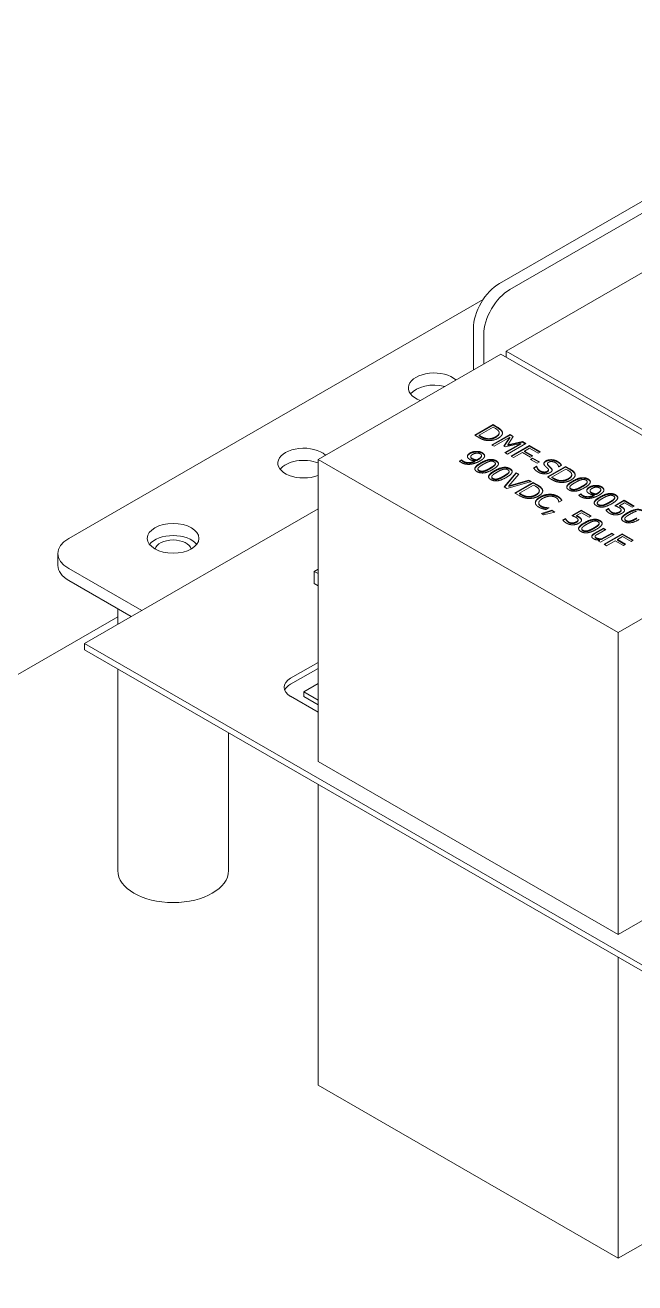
# Model space of a CAD drawing. Header units: millimetres. Extents: x 0 to 8410, y 0 to 5940.
# Drawn here: x 6662.8 to 6745.4, y 4891.5 to 5061.7 of the extents above; entities that cross this region are included whole.
import ezdxf

# ---------------------------------------------------------------- set-up
doc = ezdxf.new("R2010")
doc.units = ezdxf.units.MM
doc.header["$LTSCALE"] = 10
doc.layers.add('가시적인 것(ISO)', color=3, linetype='Continuous', lineweight=5, true_color=0x00ff00)
doc.layers.add('해치(ISO)', color=7, linetype='Continuous', lineweight=5)

msp = doc.modelspace()

# ---------------------------------------------------------------- hatches: boundary and pattern name
at = {"layer": '해치(ISO)'}
h = msp.add_hatch(dxfattribs=at)
h.set_pattern_fill('ANSI31', color=256, scale=254, angle=75, style=0)
h.set_pattern_definition([(119.99998, (0, 0), (-27.49631, -15.87499), [])])
edge = h.paths.add_edge_path()
edge.add_line((7404.27, 4779.83), (7404.27, 4781.46))
edge.add_line((7404.27, 4781.46), (7404.27, 4781.94))
edge.add_line((7404.27, 4781.94), (7404.27, 4785.7))
edge.add_line((7404.27, 4785.7), (7404.27, 4786.36))
edge.add_line((7404.27, 4786.36), (7404.27, 4792.16))
edge.add_line((7404.27, 4792.16), (7404.27, 4792.17))
edge.add_line((7404.27, 4792.17), (7404.27, 4792.3))
edge.add_line((7404.27, 4792.3), (7404.27, 4796.6))
edge.add_line((7404.27, 4796.6), (7404.27, 4801.48))
edge.add_line((7404.27, 4801.48), (7404.27, 4808.84))
edge.add_line((7404.27, 4808.84), (7404.27, 4812.54))
edge.add_line((7404.27, 4812.54), (7403.36, 4813.06))
edge.add_line((7403.36, 4813.06), (7401.61, 4814.07))
edge.add_line((7401.61, 4814.07), (7401.1, 4814.36))
edge.add_line((7401.1, 4814.36), (7399.49, 4815.29))
edge.add_line((7399.49, 4815.29), (7381.65, 4825.56))
edge.add_line((7381.65, 4825.56), (7377.4, 4828.01))
edge.add_line((7377.4, 4828.01), (7375.98, 4828.82))
edge.add_line((7375.98, 4828.82), (7375.98, 4827.19))
edge.add_ellipse((7378.1, 4825.97), major_axis=(1.5, -2.6), ratio=0.578093, start_angle=225.1108, end_angle=315.1108)
edge.add_line((7378.1, 4823.51), (7397.55, 4812.32))
edge.add_ellipse((7397.55, 4808.64), major_axis=(2.25, -3.9), ratio=0.578093, start_angle=45.1108, end_angle=135.1108, ccw=False)
edge.add_line((7400.73, 4806.81), (7400.73, 4784.32))
edge.add_ellipse((7402.85, 4783.1), major_axis=(1.5, -2.6), ratio=0.578093, start_angle=225.1108, end_angle=315.1108)
edge.add_line((7402.85, 4780.65), (7404.27, 4779.83))
edge = h.paths.add_edge_path()
edge.add_line((6488.28, 5307.32), (6489.69, 5306.5))
edge.add_ellipse((6489.69, 5308.95), major_axis=(1.5, -2.6), ratio=0.578093, start_angle=315.1108, end_angle=405.1108)
edge.add_line((6491.82, 5307.73), (6491.82, 5330.21))
edge.add_ellipse((6495, 5328.38), major_axis=(-2.25, 3.9), ratio=0.578093, start_angle=315.1108, end_angle=405.1108, ccw=False)
edge.add_line((6495, 5332.06), (6514.44, 5320.86))
edge.add_ellipse((6514.44, 5323.32), major_axis=(1.5, -2.6), ratio=0.578093, start_angle=315.1108, end_angle=405.1108)
edge.add_line((6516.56, 5322.09), (6516.56, 5323.73))
edge.add_line((6516.56, 5323.73), (6498.56, 5334.1))
edge.add_line((6498.56, 5334.1), (6498.55, 5334.1))
edge.add_line((6498.55, 5334.1), (6488.28, 5340.02))
edge.add_line((6488.28, 5340.02), (6488.28, 5307.32))

# ---------------------------------------------------------------- linework, layer by layer
at = {"layer": '가시적인 것(ISO)'}
for p, q in [((6818.95, 5079.65), (6727.03, 5026.71)), ((6818.95, 5078.02), (6728.44, 5025.9)), ((6752.66, 5031.81), (6727.91, 5017.56)), ((6724.8, 5024.52), (6668.69, 4992.21)), ((6723.49, 5020.59), (6723.49, 5015.01)), ((6724.91, 5019.77), (6724.91, 5015.83)), ((6727.91, 5017.56), (6768.57, 4994.14)), ((6727.91, 5016.74), (6727.91, 5017.56)), ((6727.2, 5017.15), (6702.45, 5002.9)), ((6767.86, 4993.74), (6727.2, 5017.15)), ((6723.67, 5006.17), (6726.15, 5007.6)), ((6723.74, 5006.13), (6726.15, 5007.51)), ((6726.19, 5007.24), (6724.28, 5006.15)), ((6726.15, 5007.6), (6726.71, 5007.27)), ((6726.15, 5007.6), (6726.15, 5007.51)), ((6726.15, 5007.51), (6726.71, 5007.19)), ((6726.44, 5007.1), (6726.19, 5007.24)), ((6724.24, 5005.84), (6723.67, 5006.17)), ((6724.28, 5006.15), (6724.28, 5006.06)), ((6724.28, 5006.15), (6724.53, 5006)), ((6724.28, 5006.06), (6724.53, 5005.92)), ((6725.38, 5005.7), (6725.38, 5005.62)), ((6725.98, 5004.84), (6728.45, 5006.27)), ((6726.05, 5004.8), (6728.45, 5006.19)), ((6728.42, 5005.89), (6726.29, 5004.67)), ((6726.97, 5006.5), (6726.97, 5006.42)), ((6727.61, 5004.69), (6728.42, 5005.89)), ((6727.65, 5004.67), (6728.42, 5005.81)), ((6728.9, 5006.01), (6728.14, 5004.86)), ((6728.42, 5005.89), (6728.42, 5005.81)), ((6728.45, 5006.27), (6728.9, 5006.01)), ((6728.45, 5006.27), (6728.45, 5006.19)), ((6728.45, 5006.19), (6728.86, 5005.95)), ((6726.29, 5004.67), (6725.98, 5004.84)), ((6727.81, 5004.57), (6727.61, 5004.69)), ((6727.77, 5003.81), (6729.9, 5005.04)), ((6728.1, 5003.62), (6727.77, 5003.81)), ((6729.9, 5005.04), (6727.81, 5004.57)), ((6727.84, 5003.77), (6729.9, 5004.96)), ((6730.58, 5005.05), (6728.1, 5003.62)), ((6728.14, 5004.86), (6730.12, 5005.31)), ((6728.14, 5004.78), (6730.12, 5005.23)), ((6728.14, 5004.86), (6728.14, 5004.78)), ((6728.6, 5003.33), (6731.08, 5004.76)), ((6728.67, 5003.29), (6731.08, 5004.67)), ((6730.12, 5003.83), (6728.93, 5003.14)), ((6729.9, 5005.04), (6729.9, 5004.96)), ((6730.12, 5005.31), (6730.58, 5005.05)), ((6730.12, 5005.31), (6730.12, 5005.23)), ((6730.12, 5005.23), (6730.5, 5005)), ((6731.23, 5003.19), (6730.12, 5003.83)), ((6731.11, 5004.4), (6730.41, 5004)), ((6730.41, 5004), (6731.52, 5003.36)), ((6730.41, 5004), (6730.41, 5003.91)), ((6730.41, 5003.91), (6731.45, 5003.32)), ((6731.08, 5004.76), (6732.56, 5003.9)), ((6731.08, 5004.76), (6731.08, 5004.67)), ((6731.08, 5004.67), (6732.49, 5003.86)), ((6732.26, 5003.74), (6731.11, 5004.4)), ((6732.56, 5003.9), (6732.26, 5003.74)), ((6702.45, 5002.9), (6743.11, 4979.48)), ((6702.45, 4962.02), (6702.45, 5002.9)), ((6721.58, 5002.67), (6721.9, 5002.85)), ((6721.63, 5002.62), (6721.9, 5002.77)), ((6721.9, 5002.85), (6721.91, 5002.84)), ((6721.9, 5002.85), (6721.9, 5002.77)), ((6721.9, 5002.77), (6721.91, 5002.76)), ((6721.91, 5002.84), (6721.91, 5002.76)), ((6723.13, 5003.27), (6723.13, 5003.18)), ((6723.7, 5002.68), (6723.7, 5002.6)), ((6723.95, 5002.82), (6723.95, 5002.74)), ((6724.59, 5003.41), (6724.59, 5003.33)), ((6724.59, 5003.38), (6724.59, 5003.3)), ((6726.47, 5002.35), (6726.47, 5002.26)), ((6728.93, 5003.14), (6728.6, 5003.33)), ((6731.21, 5002.9), (6731.51, 5003.08)), ((6732.15, 5002.36), (6731.21, 5002.9)), ((6731.52, 5003.36), (6731.23, 5003.19)), ((6731.28, 5002.86), (6731.51, 5003)), ((6731.51, 5003.08), (6732.45, 5002.54)), ((6731.51, 5003.08), (6731.51, 5003)), ((6731.51, 5003), (6732.38, 5002.5)), ((6731.64, 5001.75), (6732.05, 5001.99)), ((6732.05, 5001.99), (6732.08, 5001.98)), ((6732.05, 5001.99), (6732.05, 5001.91)), ((6732.08, 5001.98), (6732.08, 5001.9)), ((6732.45, 5002.54), (6732.15, 5002.36)), ((6733.51, 5000.51), (6735.98, 5001.93)), ((6733.53, 5002.31), (6733.53, 5002.23)), ((6735.43, 5002.11), (6735.04, 5001.89)), ((6735.98, 5001.93), (6736.55, 5001.61)), ((6735.98, 5001.93), (6735.98, 5001.85)), ((6724.11, 5001.6), (6724.11, 5001.52)), ((6725.97, 5000.53), (6725.97, 5000.45)), ((6727.68, 4999.17), (6729.3, 5001.09)), ((6727.72, 4999.14), (6729.3, 5001.01)), ((6729.65, 5000.88), (6728.28, 4999.31)), ((6728.33, 5001.28), (6728.33, 5001.19)), ((6729.3, 5001.09), (6729.65, 5000.88)), ((6729.3, 5001.09), (6729.3, 5001.01)), ((6729.3, 5001.01), (6729.6, 5000.83)), ((6731.68, 5001.69), (6732.05, 5001.91)), ((6732.05, 5001.91), (6732.08, 5001.9)), ((6734.08, 5000.18), (6733.51, 5000.51)), ((6733.58, 5000.47), (6735.98, 5001.85)), ((6733.65, 5001.48), (6733.65, 5001.4)), ((6736.03, 5001.58), (6734.12, 5000.48)), ((6734.12, 5000.48), (6734.12, 5000.4)), ((6734.12, 5000.48), (6734.37, 5000.34)), ((6734.12, 5000.4), (6734.37, 5000.25)), ((6735.04, 5001.89), (6735.02, 5001.9)), ((6735.98, 5001.85), (6736.55, 5001.53)), ((6736.28, 5001.43), (6736.03, 5001.58)), ((6736.81, 5000.83), (6736.81, 5000.75)), ((6728.03, 4998.97), (6727.68, 4999.17)), ((6731.36, 4999.9), (6728.03, 4998.97)), ((6728.28, 4999.31), (6731.02, 5000.09)), ((6728.28, 4999.22), (6731.02, 5000.01)), ((6728.28, 4999.31), (6728.28, 4999.22)), ((6729.12, 4998.34), (6731.59, 4999.77)), ((6729.19, 4998.3), (6731.59, 4999.68)), ((6731.64, 4999.41), (6729.73, 4998.31)), ((6731.02, 5000.09), (6731.36, 4999.9)), ((6731.02, 5000.09), (6731.02, 5000.01)), ((6731.02, 5000.01), (6731.26, 4999.87)), ((6731.59, 4999.77), (6732.16, 4999.44)), ((6731.59, 4999.77), (6731.59, 4999.68)), ((6731.59, 4999.68), (6732.16, 4999.36)), ((6731.89, 4999.27), (6731.64, 4999.41)), ((6732.42, 4998.67), (6732.42, 4998.58)), ((6735.22, 5000.04), (6735.22, 4999.96)), ((6736.55, 4999.12), (6736.55, 4999.04)), ((6738.91, 4999.87), (6738.91, 4999.79)), ((6739.29, 4998.66), (6739.29, 4998.57)), ((6740.74, 4998.8), (6740.74, 4998.72)), ((6740.74, 4998.77), (6740.74, 4998.69)), ((6729.69, 4998.01), (6729.12, 4998.34)), ((6729.73, 4998.31), (6729.73, 4998.23)), ((6729.73, 4998.31), (6729.98, 4998.17)), ((6729.73, 4998.23), (6729.98, 4998.09)), ((6730.83, 4997.87), (6730.83, 4997.79)), ((6732.34, 4996.99), (6732.34, 4996.91)), ((6735.08, 4997.11), (6735.05, 4997.13)), ((6735.48, 4997.34), (6735.08, 4997.11)), ((6735.29, 4997.61), (6735.29, 4997.53)), ((6737.74, 4998.06), (6738.05, 4998.24)), ((6737.79, 4998), (6738.05, 4998.16)), ((6738.05, 4998.24), (6738.07, 4998.23)), ((6738.05, 4998.24), (6738.05, 4998.16)), ((6738.05, 4998.16), (6738.07, 4998.15)), ((6738.07, 4998.23), (6738.07, 4998.15)), ((6739.86, 4998.07), (6739.86, 4997.99)), ((6740.1, 4998.21), (6740.1, 4998.13)), ((6740.26, 4996.99), (6740.26, 4996.9)), ((6742.63, 4997.73), (6742.63, 4997.65)), ((6742.64, 4996.63), (6743.92, 4997.36)), ((6742.73, 4996.59), (6743.92, 4997.28)), ((6743.95, 4997.01), (6743.29, 4996.63)), ((6743.92, 4997.36), (6745.28, 4996.58)), ((6743.92, 4997.36), (6743.92, 4997.28)), ((6743.92, 4997.28), (6745.21, 4996.54)), ((6744.99, 4996.41), (6743.95, 4997.01)), ((6670.81, 4977.96), (6702.45, 4996.18)), ((6732.73, 4995.55), (6734.11, 4996.01)), ((6732.97, 4995.41), (6732.73, 4995.55)), ((6732.82, 4995.5), (6734.11, 4995.93)), ((6734.52, 4995.77), (6732.97, 4995.41)), ((6733.24, 4996.38), (6733.24, 4996.3)), ((6733.73, 4996.33), (6733.33, 4996.11)), ((6733.7, 4996.35), (6733.73, 4996.33)), ((6733.7, 4996.35), (6733.7, 4996.32)), ((6734.11, 4996.01), (6734.52, 4995.77)), ((6734.11, 4996.01), (6734.11, 4995.93)), ((6734.11, 4995.93), (6734.42, 4995.75)), ((6736.82, 4995.29), (6738.1, 4996.02)), ((6736.91, 4995.25), (6738.1, 4995.94)), ((6738.13, 4995.67), (6737.47, 4995.29)), ((6737.47, 4995.29), (6737.47, 4995.21)), ((6738.1, 4996.02), (6739.46, 4995.24)), ((6738.1, 4996.02), (6738.1, 4995.94)), ((6738.1, 4995.94), (6739.39, 4995.2)), ((6739.17, 4995.07), (6738.13, 4995.67)), ((6739.46, 4995.24), (6739.17, 4995.07)), ((6741.43, 4996.04), (6741.78, 4996.25)), ((6741.47, 4995.99), (6741.78, 4996.17)), ((6741.78, 4996.25), (6741.81, 4996.23)), ((6741.78, 4996.25), (6741.78, 4996.17)), ((6741.78, 4996.17), (6741.81, 4996.15)), ((6741.81, 4996.23), (6741.81, 4996.15)), ((6741.94, 4996), (6741.94, 4995.92)), ((6742.74, 4995.63), (6742.74, 4995.55)), ((6743.29, 4996.63), (6743.29, 4996.55)), ((6743.49, 4996.05), (6743.49, 4995.97)), ((6745.28, 4996.58), (6744.99, 4996.41)), ((6735.61, 4994.7), (6735.96, 4994.91)), ((6735.65, 4994.65), (6735.96, 4994.82)), ((6735.96, 4994.91), (6735.98, 4994.89)), ((6735.96, 4994.91), (6735.96, 4994.82)), ((6735.96, 4994.82), (6735.98, 4994.81)), ((6735.98, 4994.89), (6735.98, 4994.81)), ((6736.12, 4994.66), (6736.12, 4994.58)), ((6736.92, 4994.29), (6736.92, 4994.21)), ((6737.67, 4994.71), (6737.67, 4994.63)), ((6738.16, 4993.51), (6738.16, 4993.42)), ((6739.89, 4992.89), (6741.1, 4993.58)), ((6739.89, 4992.8), (6741.1, 4993.5)), ((6740.52, 4994.26), (6740.52, 4994.17)), ((6741.1, 4993.58), (6741.41, 4993.4)), ((6741.1, 4993.58), (6741.1, 4993.5)), ((6741.1, 4993.5), (6741.34, 4993.36)), ((6743.11, 4979.48), (6767.86, 4993.74)), ((6743.98, 4994.85), (6743.98, 4994.77)), ((6739.98, 4992.45), (6739.98, 4992.37)), ((6741.41, 4993.4), (6740.35, 4992.79)), ((6740.39, 4991.85), (6740.59, 4991.97)), ((6740.7, 4991.67), (6740.39, 4991.85)), ((6740.46, 4991.81), (6740.59, 4991.89)), ((6740.59, 4991.97), (6740.59, 4991.89)), ((6742.56, 4992.74), (6740.7, 4991.67)), ((6740.86, 4992.12), (6742.24, 4992.92)), ((6740.86, 4992.04), (6742.24, 4992.84)), ((6740.86, 4992.12), (6740.86, 4992.04)), ((6741.18, 4991.4), (6743.65, 4992.82)), ((6741.25, 4991.36), (6743.65, 4992.74)), ((6742.7, 4991.89), (6741.51, 4991.21)), ((6742.24, 4992.92), (6742.56, 4992.74)), ((6742.24, 4992.92), (6742.24, 4992.84)), ((6742.24, 4992.84), (6742.49, 4992.7)), ((6743.8, 4991.26), (6742.7, 4991.89)), ((6743.69, 4992.46), (6742.99, 4992.06)), ((6742.99, 4992.06), (6744.09, 4991.43)), ((6742.99, 4992.06), (6742.99, 4991.98)), ((6742.99, 4991.98), (6744.02, 4991.39)), ((6743.65, 4992.82), (6745.13, 4991.97)), ((6743.65, 4992.82), (6743.65, 4992.74)), ((6743.65, 4992.74), (6745.06, 4991.93)), ((6744.84, 4991.8), (6743.69, 4992.46)), ((6745.13, 4991.97), (6744.84, 4991.8)), ((6667.23, 4990.17), (6667.23, 4988.54)), ((6741.51, 4991.21), (6741.18, 4991.4)), ((6744.09, 4991.43), (6743.8, 4991.26)), ((6668.69, 4988.13), (6678.59, 4982.44)), ((6701.92, 4987.74), (6702.45, 4988.04)), ((6701.92, 4986.1), (6701.92, 4987.74)), ((6701.92, 4987.74), (6702.45, 4987.43)), ((6668.69, 4986.5), (6677.17, 4981.62)), ((6702.45, 4985.8), (6701.92, 4986.1)), ((6675.33, 4981.6), (6604.7, 4940.93)), ((6675.33, 4980.56), (6675.33, 4982.67)), ((6743.11, 4938.61), (6743.11, 4979.48)), ((6670.81, 4977.14), (6670.81, 4977.96)), ((6818.95, 4892.65), (6670.81, 4977.96)), ((6670.81, 4977.14), (6818.95, 4891.83)), ((6698.74, 4973.27), (6702.45, 4975.41)), ((6675.33, 4947.24), (6675.33, 4974.54)), ((6702.45, 4974.59), (6698.74, 4972.46)), ((6700.51, 4971.44), (6702.45, 4972.56)), ((6702.45, 4970.32), (6700.51, 4971.44)), ((6700.51, 4971.44), (6700.51, 4970.79)), ((6702.45, 4968.69), (6698.74, 4970.83)), ((6700.51, 4970.79), (6702.45, 4969.67)), ((6690.33, 4947.24), (6690.33, 4965.9)), ((6702.45, 4962.02), (6743.11, 4938.61)), ((6702.45, 4958.92), (6702.45, 4918.2)), ((6743.11, 4938.61), (6750.54, 4942.88)), ((6743.11, 4935.5), (6743.11, 4894.79)), ((6743.11, 4894.79), (6702.45, 4918.2)), ((6752.66, 4900.28), (6743.11, 4894.79))]:
    msp.add_line(p, q, dxfattribs=at)
for centre, major_axis, ratio, start_param, end_param in [((6727.03, 5022.62), (-2.5, -4.33), 0.578093, 3.925057, 5.495853), ((6728.44, 5021.81), (2.5, 4.33), 0.578093, 0.783464, 2.354261), ((6718.19, 5012.57), (-3.5, 0), 0.575862, 3.711808, 7.283767), ((6718.19, 5010.93), (-3.5, 0), 0.575862, 4.295384, 5.865521), ((6700.51, 5002.39), (-3.5, 0), 0.575862, 3.711808, 8.443047), ((6700.51, 5000.75), (-3.5, 0), 0.575862, 4.123324, 5.865521), ((6672.23, 4990.17), (-5, 0), 0.575862, 5.497787, 7.068583), ((6682.83, 4990.57), (-3.5, 0), 0.575862, 3.559257, 5.865521), ((6682.83, 4990.57), (-2.46, 0), 0.575862, 3.274951, 6.149827), ((6672.23, 4988.54), (-5, 0), 0.575862, 0, 0.785398), ((6700.86, 4972.05), (-3, 0), 0.575862, 5.497787, 7.068583), ((6700.86, 4971.24), (-3, 0), 0.575862, 5.497787, 6.044304), ((6682.83, 4947.24), (7.5, 0), 0.575862, 3.141593, 6.283185)]:
    msp.add_ellipse(centre, major_axis=major_axis, ratio=ratio, start_param=start_param, end_param=end_param, dxfattribs=at)
msp.add_ellipse((6682.83, 4992.21), major_axis=(3.5, 0), ratio=0.575862, dxfattribs=at)
for points in [[(6726.95, 5006.64), (6726.89, 5006.76), (6726.66, 5006.97), (6726.44, 5007.1)], [(6726.71, 5007.27), (6727.06, 5007.07), (6727.35, 5006.78), (6727.4, 5006.65)], [(6726.71, 5007.19), (6727.06, 5006.99), (6727.35, 5006.7), (6727.4, 5006.57)], [(6725.31, 5005.45), (6725.01, 5005.49), (6724.54, 5005.67), (6724.24, 5005.84)], [(6724.53, 5006), (6724.75, 5005.88), (6725.15, 5005.73), (6725.38, 5005.7)], [(6724.53, 5005.92), (6724.75, 5005.79), (6725.15, 5005.64), (6725.38, 5005.62)], [(6726.86, 5005.76), (6726.52, 5005.56), (6725.7, 5005.41), (6725.31, 5005.45)], [(6725.38, 5005.7), (6725.67, 5005.67), (6726.23, 5005.79), (6726.52, 5005.96)], [(6725.38, 5005.62), (6725.67, 5005.59), (6726.23, 5005.71), (6726.52, 5005.88)], [(6726.52, 5005.96), (6726.8, 5006.12), (6727.02, 5006.46), (6726.95, 5006.64)], [(6727.4, 5006.65), (6727.48, 5006.42), (6727.22, 5005.97), (6726.86, 5005.76)], [(6727.4, 5006.57), (6727.42, 5006.5), (6727.43, 5006.43)], [(6722.69, 5003.24), (6722.66, 5003.38), (6722.83, 5003.63), (6723.05, 5003.76)], [(6723.05, 5003.76), (6723.24, 5003.87), (6723.68, 5003.98), (6723.9, 5003.98)], [(6723.05, 5003.68), (6723.24, 5003.79), (6723.68, 5003.9), (6723.9, 5003.9)], [(6724.42, 5003.64), (6724.21, 5003.76), (6723.68, 5003.73), (6723.4, 5003.57)], [(6723.9, 5003.98), (6724.12, 5003.99), (6724.54, 5003.89), (6724.69, 5003.8)], [(6723.9, 5003.9), (6724.12, 5003.91), (6724.54, 5003.81), (6724.69, 5003.72)], [(6724.59, 5003.38), (6724.6, 5003.47), (6724.51, 5003.59), (6724.42, 5003.64)], [(6724.69, 5003.8), (6724.86, 5003.7), (6725.02, 5003.48), (6725.02, 5003.35)], [(6721.83, 5002.49), (6721.76, 5002.52), (6721.62, 5002.62), (6721.58, 5002.67)], [(6723.06, 5002.23), (6722.72, 5002.2), (6722.12, 5002.32), (6721.83, 5002.49)], [(6721.91, 5002.84), (6721.93, 5002.8), (6722.07, 5002.68), (6722.16, 5002.62)], [(6721.91, 5002.76), (6721.93, 5002.72), (6722.07, 5002.59), (6722.16, 5002.54)], [(6722.16, 5002.62), (6722.48, 5002.44), (6723.28, 5002.47), (6723.7, 5002.68)], [(6722.16, 5002.54), (6722.48, 5002.36), (6723.28, 5002.39), (6723.7, 5002.6)], [(6723.02, 5002.88), (6722.88, 5002.96), (6722.71, 5003.13), (6722.69, 5003.24)], [(6723.7, 5002.68), (6723.48, 5002.71), (6723.16, 5002.8), (6723.02, 5002.88)], [(6724.37, 5002.67), (6724.06, 5002.5), (6723.37, 5002.26), (6723.06, 5002.23)], [(6723.4, 5003.57), (6723.24, 5003.48), (6723.12, 5003.32), (6723.14, 5003.23)], [(6723.13, 5003.18), (6723.13, 5003.17), (6723.14, 5003.15)], [(6723.14, 5003.23), (6723.15, 5003.16), (6723.27, 5003.05), (6723.37, 5003)], [(6723.14, 5003.15), (6723.15, 5003.08), (6723.27, 5002.97), (6723.37, 5002.92)], [(6723.37, 5003), (6723.47, 5002.94), (6723.79, 5002.84), (6723.95, 5002.82)], [(6723.37, 5002.92), (6723.47, 5002.85), (6723.79, 5002.76), (6723.95, 5002.74)], [(6724, 5001.23), (6723.59, 5001.46), (6723.85, 5002.05), (6724.5, 5002.42)], [(6723.95, 5002.82), (6723.97, 5002.83), (6724.06, 5002.88), (6724.11, 5002.91)], [(6723.95, 5002.74), (6723.97, 5002.75), (6724.06, 5002.8), (6724.11, 5002.83)], [(6724.11, 5002.91), (6724.36, 5003.05), (6724.58, 5003.29), (6724.59, 5003.38)], [(6724.11, 5002.83), (6724.36, 5002.97), (6724.58, 5003.21), (6724.59, 5003.3)], [(6724.83, 5002.23), (6724.57, 5002.08), (6724.26, 5001.86), (6724.17, 5001.75)], [(6725.02, 5003.35), (6725.01, 5003.2), (6724.71, 5002.87), (6724.37, 5002.67)], [(6724.5, 5002.42), (6725.17, 5002.81), (6726.17, 5002.94), (6726.58, 5002.71)], [(6724.5, 5002.34), (6725.17, 5002.73), (6726.17, 5002.86), (6726.58, 5002.63)], [(6724.59, 5003.3), (6724.59, 5003.32), (6724.59, 5003.33)], [(6725.67, 5002.62), (6725.5, 5002.57), (6725.08, 5002.37), (6724.83, 5002.23)], [(6726.3, 5002.55), (6726.17, 5002.63), (6725.86, 5002.66), (6725.67, 5002.62)], [(6725.74, 5001.71), (6726, 5001.86), (6726.33, 5002.09), (6726.41, 5002.2)], [(6725.74, 5001.63), (6726, 5001.77), (6726.33, 5002.01), (6726.41, 5002.11)], [(6726.58, 5002.71), (6726.99, 5002.48), (6726.73, 5001.89), (6726.08, 5001.51)], [(6726.41, 5002.2), (6726.49, 5002.3), (6726.44, 5002.47), (6726.3, 5002.55)], [(6726.41, 5002.11), (6726.47, 5002.19), (6726.47, 5002.26)], [(6726.58, 5002.63), (6726.86, 5002.47), (6726.88, 5002.28)], [(6732.08, 5001.98), (6732.09, 5001.8), (6732.33, 5001.46), (6732.52, 5001.35)], [(6733.03, 5002.35), (6733.04, 5002.44), (6733.17, 5002.62), (6733.32, 5002.7)], [(6733.22, 5001.99), (6733.13, 5002.08), (6733.03, 5002.26), (6733.03, 5002.35)], [(6733.56, 5001.67), (6733.48, 5001.75), (6733.33, 5001.89), (6733.22, 5001.99)], [(6733.32, 5002.7), (6733.62, 5002.87), (6734.5, 5002.84), (6734.86, 5002.63)], [(6733.32, 5002.62), (6733.62, 5002.79), (6734.5, 5002.76), (6734.86, 5002.55)], [(6733.7, 5002.52), (6733.54, 5002.43), (6733.52, 5002.23), (6733.63, 5002.12)], [(6733.53, 5002.23), (6733.53, 5002.14), (6733.63, 5002.03)], [(6733.63, 5002.12), (6733.71, 5002.04), (6733.94, 5001.82), (6734.01, 5001.75)], [(6733.63, 5002.03), (6733.71, 5001.96), (6733.94, 5001.74), (6734.01, 5001.67)], [(6734.6, 5002.45), (6734.37, 5002.58), (6733.87, 5002.62), (6733.7, 5002.52)], [(6735.02, 5001.9), (6735.01, 5002.03), (6734.8, 5002.34), (6734.6, 5002.45)], [(6734.86, 5002.63), (6735.07, 5002.51), (6735.35, 5002.25), (6735.43, 5002.11)], [(6726.08, 5001.51), (6725.42, 5001.13), (6724.4, 5001), (6724, 5001.23)], [(6724.17, 5001.75), (6724.09, 5001.65), (6724.13, 5001.47), (6724.28, 5001.39)], [(6724.28, 5001.39), (6724.41, 5001.31), (6724.72, 5001.28), (6724.9, 5001.33)], [(6724.28, 5001.3), (6724.41, 5001.23), (6724.72, 5001.2), (6724.9, 5001.24)], [(6724.9, 5001.33), (6725.07, 5001.37), (6725.49, 5001.56), (6725.74, 5001.71)], [(6724.9, 5001.24), (6725.07, 5001.29), (6725.49, 5001.48), (6725.74, 5001.63)], [(6725.86, 5000.16), (6725.45, 5000.39), (6725.7, 5000.98), (6726.35, 5001.36)], [(6727.94, 5000.45), (6727.27, 5000.06), (6726.26, 4999.93), (6725.86, 5000.16)], [(6726.03, 5000.68), (6725.95, 5000.58), (6725.99, 5000.4), (6726.13, 5000.32)], [(6726.69, 5001.16), (6726.43, 5001.01), (6726.11, 5000.79), (6726.03, 5000.68)], [(6726.13, 5000.32), (6726.27, 5000.24), (6726.58, 5000.21), (6726.76, 5000.26)], [(6726.13, 5000.23), (6726.27, 5000.16), (6726.58, 5000.13), (6726.76, 5000.17)], [(6726.35, 5001.36), (6727.02, 5001.74), (6728.03, 5001.88), (6728.44, 5001.64)], [(6726.35, 5001.27), (6727.02, 5001.66), (6728.03, 5001.79), (6728.44, 5001.56)], [(6727.53, 5001.55), (6727.35, 5001.5), (6726.93, 5001.3), (6726.69, 5001.16)], [(6726.76, 5000.26), (6726.93, 5000.3), (6727.35, 5000.49), (6727.6, 5000.64)], [(6726.76, 5000.17), (6726.93, 5000.22), (6727.35, 5000.41), (6727.6, 5000.56)], [(6728.16, 5001.48), (6728.02, 5001.56), (6727.71, 5001.59), (6727.53, 5001.55)], [(6727.6, 5000.64), (6727.86, 5000.79), (6728.19, 5001.03), (6728.27, 5001.13)], [(6727.6, 5000.56), (6727.86, 5000.7), (6728.19, 5000.94), (6728.27, 5001.05)], [(6728.44, 5001.64), (6728.84, 5001.41), (6728.58, 5000.82), (6727.94, 5000.45)], [(6728.27, 5001.13), (6728.34, 5001.23), (6728.3, 5001.4), (6728.16, 5001.48)], [(6728.27, 5001.05), (6728.33, 5001.12), (6728.33, 5001.19)], [(6728.44, 5001.56), (6728.72, 5001.4), (6728.74, 5001.21)], [(6732.26, 5001.18), (6731.99, 5001.33), (6731.72, 5001.61), (6731.64, 5001.75)], [(6732.08, 5001.9), (6732.09, 5001.71), (6732.33, 5001.38), (6732.52, 5001.27)], [(6733.13, 5000.93), (6732.9, 5000.94), (6732.48, 5001.04), (6732.26, 5001.18)], [(6732.52, 5001.35), (6732.79, 5001.2), (6733.3, 5001.17), (6733.48, 5001.27)], [(6732.52, 5001.27), (6732.79, 5001.11), (6733.3, 5001.08), (6733.48, 5001.19)], [(6733.88, 5001.11), (6733.73, 5001.02), (6733.33, 5000.93), (6733.13, 5000.93)], [(6733.48, 5001.27), (6733.63, 5001.36), (6733.67, 5001.55), (6733.56, 5001.67)], [(6734.01, 5001.75), (6734.19, 5001.56), (6734.11, 5001.24), (6733.88, 5001.11)], [(6734.01, 5001.67), (6734.13, 5001.53), (6734.15, 5001.42)], [(6734.37, 5000.34), (6734.59, 5000.21), (6734.99, 5000.06), (6735.22, 5000.04)], [(6734.37, 5000.25), (6734.59, 5000.13), (6734.99, 4999.98), (6735.22, 4999.96)], [(6735.22, 5000.04), (6735.51, 5000.01), (6736.07, 5000.13), (6736.36, 5000.29)], [(6736.78, 5000.97), (6736.73, 5001.09), (6736.5, 5001.31), (6736.28, 5001.43)], [(6736.36, 5000.29), (6736.64, 5000.46), (6736.85, 5000.8), (6736.78, 5000.97)], [(6736.55, 5001.61), (6736.89, 5001.41), (6737.19, 5001.12), (6737.24, 5000.98)], [(6736.55, 5001.53), (6736.89, 5001.32), (6737.19, 5001.04), (6737.24, 5000.9)], [(6737.24, 5000.98), (6737.32, 5000.75), (6737.06, 5000.3), (6736.69, 5000.09)], [(6736.94, 4999.95), (6737.61, 5000.34), (6738.62, 5000.47), (6739.02, 5000.24)], [(6736.94, 4999.87), (6737.61, 5000.26), (6738.62, 5000.39), (6739.02, 5000.16)], [(6737.24, 5000.9), (6737.26, 5000.83), (6737.26, 5000.77)], [(6739.02, 5000.24), (6739.43, 5000.01), (6739.17, 4999.41), (6738.52, 4999.04)], [(6732.39, 4998.81), (6732.34, 4998.93), (6732.11, 4999.14), (6731.89, 4999.27)], [(6731.97, 4998.13), (6732.25, 4998.29), (6732.47, 4998.63), (6732.39, 4998.81)], [(6732.16, 4999.44), (6732.51, 4999.24), (6732.8, 4998.95), (6732.85, 4998.82)], [(6732.16, 4999.36), (6732.51, 4999.16), (6732.8, 4998.87), (6732.85, 4998.74)], [(6732.85, 4998.82), (6732.93, 4998.59), (6732.67, 4998.14), (6732.31, 4997.93)], [(6732.85, 4998.74), (6732.87, 4998.67), (6732.88, 4998.6)], [(6735.15, 4999.79), (6734.85, 4999.83), (6734.38, 5000.01), (6734.08, 5000.18)], [(6736.69, 5000.09), (6736.36, 4999.9), (6735.54, 4999.74), (6735.15, 4999.79)], [(6735.22, 4999.96), (6735.51, 4999.92), (6736.07, 5000.05), (6736.36, 5000.21)], [(6736.44, 4998.76), (6736.03, 4998.99), (6736.29, 4999.58), (6736.94, 4999.95)], [(6738.52, 4999.04), (6737.86, 4998.66), (6736.85, 4998.52), (6736.44, 4998.76)], [(6736.61, 4999.28), (6736.53, 4999.18), (6736.57, 4999), (6736.72, 4998.91)], [(6737.28, 4999.76), (6737.02, 4999.61), (6736.7, 4999.39), (6736.61, 4999.28)], [(6736.72, 4998.91), (6736.85, 4998.84), (6737.16, 4998.81), (6737.34, 4998.85)], [(6736.72, 4998.83), (6736.85, 4998.75), (6737.16, 4998.73), (6737.34, 4998.77)], [(6738.12, 5000.14), (6737.94, 5000.1), (6737.52, 4999.9), (6737.28, 4999.76)], [(6737.34, 4998.85), (6737.51, 4998.9), (6737.93, 4999.09), (6738.19, 4999.24)], [(6737.34, 4998.77), (6737.51, 4998.81), (6737.93, 4999.01), (6738.19, 4999.16)], [(6738.75, 5000.08), (6738.61, 5000.16), (6738.3, 5000.19), (6738.12, 5000.14)], [(6738.19, 4999.24), (6738.44, 4999.38), (6738.78, 4999.62), (6738.85, 4999.72)], [(6738.19, 4999.16), (6738.44, 4999.3), (6738.78, 4999.54), (6738.85, 4999.64)], [(6738.85, 4999.72), (6738.93, 4999.83), (6738.88, 5000), (6738.75, 5000.08)], [(6738.84, 4998.63), (6738.81, 4998.77), (6738.99, 4999.02), (6739.21, 4999.15)], [(6739.17, 4998.27), (6739.04, 4998.35), (6738.87, 4998.52), (6738.84, 4998.63)], [(6738.85, 4999.64), (6738.91, 4999.72), (6738.91, 4999.79)], [(6739.02, 5000.16), (6739.3, 5000), (6739.33, 4999.81)], [(6739.21, 4999.15), (6739.4, 4999.26), (6739.84, 4999.37), (6740.06, 4999.37)], [(6739.21, 4999.07), (6739.4, 4999.18), (6739.84, 4999.29), (6740.06, 4999.29)], [(6739.56, 4998.96), (6739.4, 4998.87), (6739.28, 4998.71), (6739.29, 4998.62)], [(6739.29, 4998.62), (6739.31, 4998.55), (6739.43, 4998.44), (6739.52, 4998.39)], [(6739.29, 4998.57), (6739.29, 4998.56), (6739.29, 4998.54)], [(6739.29, 4998.54), (6739.31, 4998.47), (6739.43, 4998.36), (6739.52, 4998.31)], [(6740.57, 4999.03), (6740.37, 4999.15), (6739.83, 4999.12), (6739.56, 4998.96)], [(6740.06, 4999.37), (6740.27, 4999.38), (6740.69, 4999.28), (6740.85, 4999.19)], [(6740.06, 4999.29), (6740.27, 4999.3), (6740.69, 4999.19), (6740.85, 4999.11)], [(6740.26, 4998.3), (6740.52, 4998.44), (6740.74, 4998.68), (6740.74, 4998.77)], [(6740.26, 4998.22), (6740.52, 4998.36), (6740.74, 4998.6), (6740.74, 4998.69)], [(6741.17, 4998.74), (6741.16, 4998.59), (6740.86, 4998.26), (6740.53, 4998.06)], [(6740.74, 4998.77), (6740.75, 4998.86), (6740.66, 4998.98), (6740.57, 4999.03)], [(6740.74, 4998.69), (6740.74, 4998.71), (6740.74, 4998.72)], [(6740.85, 4999.19), (6741.02, 4999.09), (6741.18, 4998.87), (6741.17, 4998.74)], [(6730.76, 4997.62), (6730.46, 4997.66), (6729.99, 4997.84), (6729.69, 4998.01)], [(6729.98, 4998.17), (6730.2, 4998.04), (6730.6, 4997.89), (6730.83, 4997.87)], [(6729.98, 4998.09), (6730.2, 4997.96), (6730.6, 4997.81), (6730.83, 4997.79)], [(6732.31, 4997.93), (6731.97, 4997.73), (6731.15, 4997.58), (6730.76, 4997.62)], [(6730.83, 4997.87), (6731.12, 4997.84), (6731.68, 4997.96), (6731.97, 4998.13)], [(6730.83, 4997.79), (6731.12, 4997.76), (6731.68, 4997.88), (6731.97, 4998.05)], [(6731.88, 4997.07), (6731.89, 4997.25), (6732.21, 4997.62), (6732.52, 4997.8)], [(6732.35, 4996.43), (6732.11, 4996.57), (6731.87, 4996.9), (6731.88, 4997.07)], [(6732.35, 4997.04), (6732.33, 4996.91), (6732.48, 4996.68), (6732.64, 4996.59)], [(6732.87, 4997.61), (6732.61, 4997.46), (6732.37, 4997.18), (6732.35, 4997.04)], [(6732.52, 4997.8), (6732.83, 4997.98), (6733.45, 4998.16), (6733.77, 4998.17)], [(6732.52, 4997.72), (6732.83, 4997.9), (6733.45, 4998.07), (6733.77, 4998.09)], [(6733.83, 4997.91), (6733.6, 4997.9), (6733.1, 4997.74), (6732.87, 4997.61)], [(6733.77, 4998.17), (6734.09, 4998.18), (6734.67, 4998.05), (6734.92, 4997.9)], [(6733.77, 4998.09), (6734.09, 4998.1), (6734.67, 4997.96), (6734.92, 4997.82)], [(6734.64, 4997.74), (6734.48, 4997.83), (6734.07, 4997.92), (6733.83, 4997.91)], [(6734.98, 4997.41), (6734.94, 4997.49), (6734.78, 4997.66), (6734.64, 4997.74)], [(6734.92, 4997.9), (6735.04, 4997.83), (6735.23, 4997.68), (6735.29, 4997.61)], [(6734.92, 4997.82), (6735.04, 4997.75), (6735.23, 4997.6), (6735.29, 4997.53)], [(6735.05, 4997.13), (6735.05, 4997.18), (6735.02, 4997.32), (6734.98, 4997.41)], [(6735.29, 4997.61), (6735.35, 4997.55), (6735.44, 4997.41), (6735.48, 4997.34)], [(6737.98, 4997.87), (6737.92, 4997.91), (6737.78, 4998.01), (6737.74, 4998.06)], [(6739.21, 4997.62), (6738.88, 4997.59), (6738.27, 4997.71), (6737.98, 4997.87)], [(6738.07, 4998.23), (6738.09, 4998.19), (6738.22, 4998.07), (6738.31, 4998.01)], [(6738.07, 4998.15), (6738.09, 4998.11), (6738.22, 4997.98), (6738.31, 4997.93)], [(6738.31, 4998.01), (6738.64, 4997.83), (6739.44, 4997.86), (6739.86, 4998.07)], [(6738.31, 4997.93), (6738.64, 4997.75), (6739.44, 4997.78), (6739.86, 4997.99)], [(6739.86, 4998.07), (6739.64, 4998.1), (6739.32, 4998.19), (6739.17, 4998.27)], [(6740.53, 4998.06), (6740.22, 4997.88), (6739.53, 4997.65), (6739.21, 4997.62)], [(6739.52, 4998.39), (6739.63, 4998.33), (6739.95, 4998.23), (6740.1, 4998.21)], [(6739.52, 4998.31), (6739.63, 4998.24), (6739.95, 4998.15), (6740.1, 4998.13)], [(6740.16, 4996.62), (6739.75, 4996.85), (6740, 4997.44), (6740.65, 4997.81)], [(6740.1, 4998.21), (6740.13, 4998.22), (6740.21, 4998.27), (6740.26, 4998.3)], [(6740.1, 4998.13), (6740.13, 4998.14), (6740.21, 4998.19), (6740.26, 4998.22)], [(6742.24, 4996.9), (6741.57, 4996.52), (6740.56, 4996.38), (6740.16, 4996.62)], [(6740.33, 4997.14), (6740.25, 4997.04), (6740.29, 4996.86), (6740.43, 4996.77)], [(6740.99, 4997.62), (6740.73, 4997.47), (6740.41, 4997.25), (6740.33, 4997.14)], [(6740.65, 4997.81), (6741.32, 4998.2), (6742.33, 4998.33), (6742.74, 4998.1)], [(6740.65, 4997.73), (6741.32, 4998.12), (6742.33, 4998.25), (6742.74, 4998.02)], [(6741.83, 4998), (6741.65, 4997.96), (6741.23, 4997.76), (6740.99, 4997.62)], [(6741.06, 4996.71), (6741.23, 4996.76), (6741.65, 4996.95), (6741.9, 4997.1)], [(6741.06, 4996.63), (6741.23, 4996.68), (6741.65, 4996.87), (6741.9, 4997.02)], [(6742.46, 4997.94), (6742.32, 4998.02), (6742.01, 4998.05), (6741.83, 4998)], [(6741.9, 4997.1), (6742.16, 4997.24), (6742.49, 4997.48), (6742.57, 4997.59)], [(6741.9, 4997.02), (6742.16, 4997.16), (6742.49, 4997.4), (6742.57, 4997.5)], [(6742.74, 4998.1), (6743.14, 4997.87), (6742.88, 4997.28), (6742.24, 4996.9)], [(6742.57, 4997.59), (6742.64, 4997.69), (6742.6, 4997.86), (6742.46, 4997.94)], [(6742.57, 4997.5), (6742.63, 4997.58), (6742.63, 4997.65)], [(6742.74, 4998.02), (6743.01, 4997.86), (6743.04, 4997.67)], [(6732.86, 4996.22), (6732.72, 4996.26), (6732.5, 4996.34), (6732.35, 4996.43)], [(6732.64, 4996.59), (6732.78, 4996.51), (6733.09, 4996.41), (6733.24, 4996.38)], [(6732.64, 4996.51), (6732.78, 4996.43), (6733.09, 4996.33), (6733.24, 4996.3)], [(6733.33, 4996.11), (6733.21, 4996.13), (6733, 4996.18), (6732.86, 4996.22)], [(6733.24, 4996.38), (6733.38, 4996.36), (6733.63, 4996.35), (6733.7, 4996.35)], [(6737.37, 4995.04), (6737.24, 4995.12), (6736.92, 4995.25), (6736.82, 4995.29)], [(6737.47, 4995.29), (6737.54, 4995.26), (6737.66, 4995.2), (6737.71, 4995.17)], [(6737.47, 4995.21), (6737.54, 4995.18), (6737.66, 4995.11), (6737.71, 4995.09)], [(6737.71, 4995.17), (6737.9, 4995.06), (6738.1, 4994.87), (6738.12, 4994.75)], [(6740.43, 4996.77), (6740.57, 4996.7), (6740.88, 4996.67), (6741.06, 4996.71)], [(6740.43, 4996.69), (6740.57, 4996.61), (6740.88, 4996.59), (6741.06, 4996.63)], [(6741.94, 4995.59), (6741.76, 4995.69), (6741.5, 4995.94), (6741.43, 4996.04)], [(6741.81, 4996.23), (6741.82, 4996.19), (6741.89, 4996.07), (6741.94, 4996)], [(6741.81, 4996.15), (6741.82, 4996.11), (6741.89, 4995.99), (6741.94, 4995.92)], [(6741.94, 4996), (6742.01, 4995.93), (6742.13, 4995.81), (6742.23, 4995.75)], [(6741.94, 4995.92), (6742.01, 4995.85), (6742.13, 4995.73), (6742.23, 4995.67)], [(6742.79, 4995.38), (6742.57, 4995.38), (6742.13, 4995.48), (6741.94, 4995.59)], [(6742.23, 4995.75), (6742.33, 4995.69), (6742.59, 4995.63), (6742.74, 4995.63)], [(6742.23, 4995.67), (6742.33, 4995.61), (6742.59, 4995.55), (6742.74, 4995.55)], [(6743.19, 4996.38), (6743.06, 4996.46), (6742.75, 4996.59), (6742.64, 4996.63)], [(6742.74, 4995.63), (6742.88, 4995.64), (6743.14, 4995.72), (6743.27, 4995.79)], [(6742.74, 4995.55), (6742.88, 4995.56), (6743.14, 4995.64), (6743.27, 4995.71)], [(6743.6, 4995.6), (6743.43, 4995.5), (6743.01, 4995.39), (6742.79, 4995.38)], [(6743.49, 4996.08), (6743.48, 4996.16), (6743.32, 4996.31), (6743.19, 4996.38)], [(6743.27, 4995.79), (6743.4, 4995.87), (6743.5, 4996.01), (6743.49, 4996.08)], [(6743.29, 4996.63), (6743.36, 4996.6), (6743.48, 4996.54), (6743.53, 4996.51)], [(6743.29, 4996.55), (6743.36, 4996.52), (6743.48, 4996.45), (6743.53, 4996.43)], [(6743.53, 4996.51), (6743.72, 4996.4), (6743.92, 4996.21), (6743.95, 4996.09)], [(6743.53, 4996.43), (6743.72, 4996.32), (6743.92, 4996.13), (6743.95, 4996.01)], [(6743.87, 4994.48), (6743.46, 4994.71), (6743.72, 4995.3), (6744.37, 4995.68)], [(6743.95, 4996.09), (6743.98, 4995.97), (6743.83, 4995.73), (6743.6, 4995.6)], [(6743.95, 4996.01), (6743.95, 4995.99), (6743.95, 4995.98)], [(6744.7, 4995.48), (6744.44, 4995.33), (6744.13, 4995.11), (6744.04, 4995)], [(6744.37, 4995.68), (6745.04, 4996.06), (6746.04, 4996.19), (6746.45, 4995.96)], [(6744.37, 4995.59), (6745.04, 4995.98), (6746.04, 4996.11), (6746.45, 4995.88)], [(6745.55, 4995.87), (6745.37, 4995.82), (6744.95, 4995.62), (6744.7, 4995.48)], [(6736.12, 4994.25), (6735.94, 4994.35), (6735.67, 4994.6), (6735.61, 4994.7)], [(6735.98, 4994.89), (6735.99, 4994.85), (6736.07, 4994.73), (6736.12, 4994.66)], [(6735.98, 4994.81), (6735.99, 4994.77), (6736.07, 4994.65), (6736.12, 4994.58)], [(6736.12, 4994.66), (6736.18, 4994.59), (6736.31, 4994.47), (6736.41, 4994.41)], [(6736.12, 4994.58), (6736.18, 4994.5), (6736.31, 4994.39), (6736.41, 4994.33)], [(6736.97, 4994.04), (6736.75, 4994.04), (6736.31, 4994.14), (6736.12, 4994.25)], [(6736.41, 4994.41), (6736.51, 4994.35), (6736.77, 4994.29), (6736.92, 4994.29)], [(6736.41, 4994.33), (6736.51, 4994.27), (6736.77, 4994.21), (6736.92, 4994.21)], [(6736.92, 4994.29), (6737.05, 4994.3), (6737.31, 4994.38), (6737.45, 4994.45)], [(6736.92, 4994.21), (6737.05, 4994.22), (6737.31, 4994.29), (6737.45, 4994.37)], [(6737.78, 4994.26), (6737.6, 4994.15), (6737.18, 4994.04), (6736.97, 4994.04)], [(6737.66, 4994.74), (6737.66, 4994.82), (6737.5, 4994.97), (6737.37, 4995.04)], [(6737.45, 4994.45), (6737.58, 4994.53), (6737.68, 4994.67), (6737.66, 4994.74)], [(6737.71, 4995.09), (6737.9, 4994.98), (6738.1, 4994.79), (6738.12, 4994.67)], [(6738.05, 4993.14), (6737.64, 4993.37), (6737.89, 4993.96), (6738.55, 4994.33)], [(6738.12, 4994.75), (6738.15, 4994.62), (6738.01, 4994.39), (6737.78, 4994.26)], [(6740.13, 4993.42), (6739.46, 4993.04), (6738.45, 4992.9), (6738.05, 4993.14)], [(6738.12, 4994.67), (6738.13, 4994.65), (6738.13, 4994.64)], [(6738.22, 4993.66), (6738.14, 4993.56), (6738.18, 4993.38), (6738.33, 4993.3)], [(6738.88, 4994.14), (6738.62, 4993.99), (6738.31, 4993.77), (6738.22, 4993.66)], [(6738.55, 4994.33), (6739.22, 4994.72), (6740.22, 4994.85), (6740.63, 4994.62)], [(6738.55, 4994.25), (6739.22, 4994.64), (6740.22, 4994.77), (6740.63, 4994.54)], [(6739.72, 4994.53), (6739.55, 4994.48), (6739.13, 4994.28), (6738.88, 4994.14)], [(6738.95, 4993.24), (6739.12, 4993.28), (6739.54, 4993.47), (6739.79, 4993.62)], [(6738.95, 4993.15), (6739.12, 4993.2), (6739.54, 4993.39), (6739.79, 4993.54)], [(6740.35, 4994.46), (6740.21, 4994.54), (6739.91, 4994.57), (6739.72, 4994.53)], [(6739.79, 4993.62), (6740.05, 4993.77), (6740.38, 4994), (6740.46, 4994.11)], [(6739.79, 4993.54), (6740.05, 4993.68), (6740.38, 4993.92), (6740.46, 4994.02)], [(6740.63, 4994.62), (6741.03, 4994.39), (6740.78, 4993.8), (6740.13, 4993.42)], [(6740.46, 4994.11), (6740.54, 4994.21), (6740.49, 4994.38), (6740.35, 4994.46)], [(6740.46, 4994.02), (6740.52, 4994.1), (6740.52, 4994.17)], [(6740.63, 4994.54), (6740.91, 4994.38), (6740.93, 4994.19)], [(6745.95, 4994.77), (6745.29, 4994.38), (6744.28, 4994.25), (6743.87, 4994.48)], [(6744.04, 4995), (6743.96, 4994.9), (6744, 4994.72), (6744.15, 4994.64)], [(6744.15, 4994.64), (6744.28, 4994.56), (6744.59, 4994.53), (6744.77, 4994.58)], [(6744.15, 4994.55), (6744.28, 4994.48), (6744.59, 4994.45), (6744.77, 4994.49)], [(6744.77, 4994.58), (6744.94, 4994.62), (6745.36, 4994.81), (6745.62, 4994.96)], [(6744.77, 4994.49), (6744.94, 4994.54), (6745.36, 4994.73), (6745.62, 4994.88)], [(6738.33, 4993.3), (6738.46, 4993.22), (6738.77, 4993.19), (6738.95, 4993.24)], [(6738.33, 4993.21), (6738.46, 4993.13), (6738.77, 4993.11), (6738.95, 4993.15)], [(6739.52, 4992.48), (6739.53, 4992.58), (6739.71, 4992.78), (6739.89, 4992.89)], [(6739.77, 4992.15), (6739.65, 4992.22), (6739.52, 4992.39), (6739.52, 4992.48)], [(6740.59, 4991.97), (6740.32, 4991.98), (6739.93, 4992.05), (6739.77, 4992.15)], [(6740, 4992.52), (6739.96, 4992.45), (6740.03, 4992.34), (6740.15, 4992.27)], [(6740.35, 4992.79), (6740.2, 4992.71), (6740.03, 4992.58), (6740, 4992.52)], [(6740.15, 4992.27), (6740.26, 4992.2), (6740.65, 4992.13), (6740.86, 4992.12)], [(6740.15, 4992.19), (6740.26, 4992.12), (6740.65, 4992.05), (6740.86, 4992.04)]]:
    msp.add_open_spline(points, degree=2, dxfattribs=at)
for points, knots in [([(6726.52, 5005.88), (6726.8, 5006.04), (6726.97, 5006.31), (6726.97, 5006.42)], [0, 0, 0, 1, 1.597765, 1.597765, 1.597765]), ([(6722.68, 5003.27), (6722.69, 5003.35), (6722.83, 5003.55), (6723.05, 5003.68)], [0.409511, 0.409511, 0.409511, 1, 2, 2, 2]), ([(6724.69, 5003.72), (6724.86, 5003.62), (6725, 5003.42), (6725.01, 5003.33)], [0, 0, 0, 1, 1.759965, 1.759965, 1.759965]), ([(6723.69, 5001.58), (6723.7, 5001.63), (6723.85, 5001.97), (6724.5, 5002.34)], [0.837111, 0.837111, 0.837111, 1, 2, 2, 2]), ([(6733.04, 5002.29), (6733.05, 5002.37), (6733.17, 5002.54), (6733.32, 5002.62)], [0.13514, 0.13514, 0.13514, 1, 2, 2, 2]), ([(6734.86, 5002.55), (6735.07, 5002.43), (6735.32, 5002.2), (6735.4, 5002.09)], [0, 0, 0, 1, 1.779972, 1.779972, 1.779972]), ([(6724.11, 5001.52), (6724.11, 5001.5), (6724.13, 5001.39), (6724.28, 5001.3)], [0.8, 0.8, 0.8, 1, 2, 2, 2]), ([(6725.55, 5000.51), (6725.56, 5000.56), (6725.7, 5000.9), (6726.35, 5001.27)], [0.837111, 0.837111, 0.837111, 1, 2, 2, 2]), ([(6725.97, 5000.45), (6725.97, 5000.43), (6725.99, 5000.32), (6726.13, 5000.23)], [0.8, 0.8, 0.8, 1, 2, 2, 2]), ([(6733.48, 5001.19), (6733.63, 5001.28), (6733.65, 5001.39), (6733.65, 5001.4)], [0, 0, 0, 1, 1.145038, 1.145038, 1.145038]), ([(6736.36, 5000.21), (6736.64, 5000.38), (6736.81, 5000.65), (6736.81, 5000.75)], [0, 0, 0, 1, 1.597765, 1.597765, 1.597765]), ([(6731.97, 4998.05), (6732.25, 4998.21), (6732.42, 4998.48), (6732.42, 4998.58)], [0, 0, 0, 1, 1.597765, 1.597765, 1.597765]), ([(6736.13, 4999.11), (6736.14, 4999.15), (6736.29, 4999.5), (6736.94, 4999.87)], [0.837111, 0.837111, 0.837111, 1, 2, 2, 2]), ([(6736.55, 4999.04), (6736.55, 4999.02), (6736.57, 4998.92), (6736.72, 4998.83)], [0.8, 0.8, 0.8, 1, 2, 2, 2]), ([(6738.84, 4998.66), (6738.85, 4998.74), (6738.99, 4998.94), (6739.21, 4999.07)], [0.409511, 0.409511, 0.409511, 1, 2, 2, 2]), ([(6740.85, 4999.11), (6741.02, 4999.01), (6741.16, 4998.81), (6741.17, 4998.72)], [0, 0, 0, 1, 1.759965, 1.759965, 1.759965]), ([(6731.88, 4997), (6731.89, 4997.17), (6732.21, 4997.54), (6732.52, 4997.72)], [0.013067, 0.013067, 0.013067, 1, 2, 2, 2]), ([(6732.34, 4996.91), (6732.34, 4996.81), (6732.48, 4996.6), (6732.64, 4996.51)], [0.189474, 0.189474, 0.189474, 1, 2, 2, 2]), ([(6735.29, 4997.53), (6735.35, 4997.47), (6735.42, 4997.36), (6735.44, 4997.32)], [0, 0, 0, 1, 1.569499, 1.569499, 1.569499]), ([(6739.85, 4996.97), (6739.85, 4997.02), (6740, 4997.36), (6740.65, 4997.73)], [0.837111, 0.837111, 0.837111, 1, 2, 2, 2]), ([(6740.26, 4996.9), (6740.26, 4996.89), (6740.29, 4996.78), (6740.43, 4996.69)], [0.8, 0.8, 0.8, 1, 2, 2, 2]), ([(6733.24, 4996.3), (6733.38, 4996.28), (6733.56, 4996.27), (6733.61, 4996.27)], [0, 0, 0, 1, 1.485416, 1.485416, 1.485416]), ([(6743.27, 4995.71), (6743.4, 4995.79), (6743.49, 4995.91), (6743.49, 4995.97)], [0, 0, 0, 1, 1.8, 1.8, 1.8]), ([(6743.56, 4994.83), (6743.57, 4994.88), (6743.72, 4995.22), (6744.37, 4995.59)], [0.837111, 0.837111, 0.837111, 1, 2, 2, 2]), ([(6737.45, 4994.37), (6737.58, 4994.45), (6737.67, 4994.57), (6737.67, 4994.63)], [0, 0, 0, 1, 1.8, 1.8, 1.8]), ([(6737.74, 4993.49), (6737.75, 4993.54), (6737.89, 4993.88), (6738.55, 4994.25)], [0.837111, 0.837111, 0.837111, 1, 2, 2, 2]), ([(6738.16, 4993.42), (6738.16, 4993.41), (6738.18, 4993.3), (6738.33, 4993.21)], [0.8, 0.8, 0.8, 1, 2, 2, 2]), ([(6743.98, 4994.77), (6743.98, 4994.75), (6744, 4994.64), (6744.15, 4994.55)], [0.8, 0.8, 0.8, 1, 2, 2, 2]), ([(6739.53, 4992.42), (6739.54, 4992.51), (6739.71, 4992.7), (6739.89, 4992.8)], [0.116779, 0.116779, 0.116779, 1, 2, 2, 2]), ([(6739.98, 4992.37), (6739.98, 4992.34), (6740.03, 4992.26), (6740.15, 4992.19)], [0.515152, 0.515152, 0.515152, 1, 2, 2, 2])]:
    msp.add_open_spline(points, degree=2, knots=knots, dxfattribs=at)

doc.saveas('drawing.dxf')
